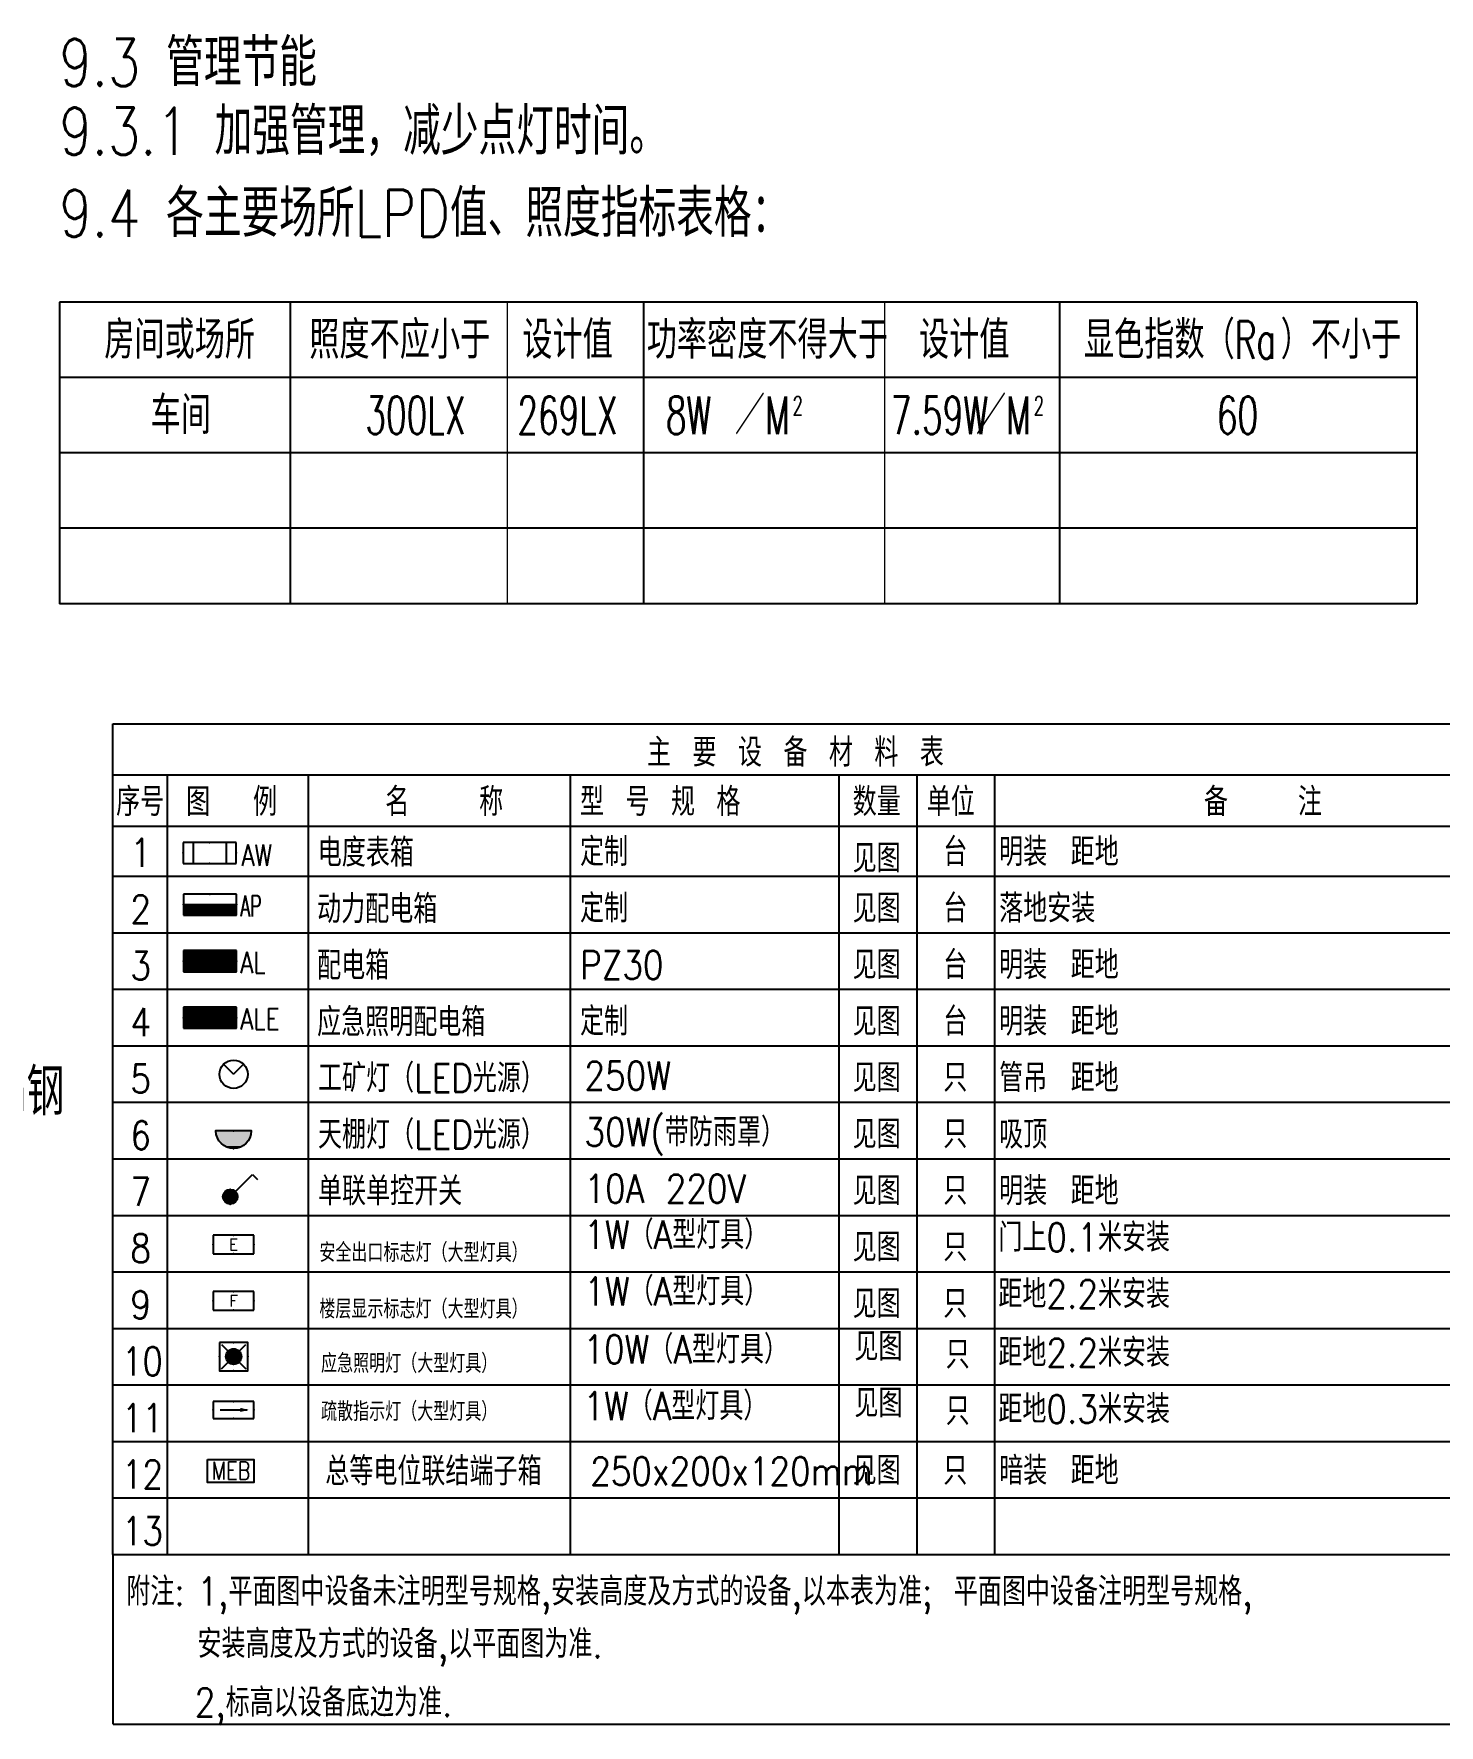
# Model space of a CAD drawing. Extents: x 185245 to 1992634, y -19957 to 755165.
# Drawn here: x 1881374 to 1896283, y 605153 to 623105 of the extents above; entities that cross this region are included whole.
import ezdxf
from ezdxf.enums import TextEntityAlignment as Align

# ---------------------------------------------------------------- set-up
doc = ezdxf.new("R2010")
doc.units = 0
doc.header["$LTSCALE"] = 1000
doc.header["$MEASUREMENT"] = 0
doc.linetypes.add('30', pattern=[0])
for name, color, linetype in [('E_SM', 7, 'Continuous'), ('EQUIP-照明', 3, 'Continuous'), ('EQUIP-箱柜', 3, 'Continuous'), ('TEL_TEXT', 7, 'Continuous'), ('数字', 3, 'Continuous'), ('文字', 6, 'Continuous')]:
    doc.layers.add(name, color=color, linetype=linetype)
doc.layers.add('killer_tk0', color=1, linetype='Continuous', lineweight=13)
doc.styles.add('_TCH_LABEL', font='COMPLEX', dxfattribs={"bigfont": 'GBCBIG'})
doc.styles.add('_TEL_DIM', font='SIMPLEX', dxfattribs={"width": 0.8, "height": 3.5, "bigfont": 'HZTXT'})
doc.styles.add('ACC', font='txt.shx', dxfattribs={"width": 0.9, "bigfont": 'hztxt.shx'})
doc.styles.add('E_SM', font='SIMPLEX', dxfattribs={"width": 0.8, "height": 3.5, "bigfont": 'HZTXT'})
doc.styles.add('ROMANC', font='romanc', dxfattribs={"width": 0.8})
doc.styles.get("Standard").update_dxf_attribs({"font": 'gbenor.shx', "bigfont": 'gbcbig.shx'})

# ---------------------------------------------------------------- blocks, each defined once
blk = doc.blocks.new('*X28')
at = {"color": 0}
for p, q in [((-250, 33), (-83, 200)), ((-250, 68), (-118, 200)), ((-250, 104), (-154, 200)), ((-250, 139), (-189, 200)), ((-250, 174), (-224, 200)), ((-247, 0), (-47, 200)), ((-212, 0), (-12, 200)), ((-177, 0), (23, 200)), ((-141, 0), (59, 200)), ((-106, 0), (94, 200)), ((-71, 0), (129, 200)), ((-35, 0), (165, 200)), ((0, 0), (200, 200)), ((35, 0), (235, 200)), ((71, 0), (250, 179)), ((106, 0), (250, 144)), ((141, 0), (250, 109)), ((177, 0), (250, 73)), ((212, 0), (250, 38)), ((247, 0), (250, 3))]:
    blk.add_line(p, q, dxfattribs=at)
blk = doc.blocks.new('$equip$00001421')
for p, q in [((0.75, 0.6), (-0.75, 0.6)), ((-0.75, 0.6), (-0.75, 0)), ((0.75, 0), (0.75, 0.6)), ((-0.75, 0), (0.75, 0))]:
    blk.add_line(p, q)
at = {"const_width": 0.6}
blk.add_lwpolyline([(-0.75, 0.3), (0.75, 0.3)], dxfattribs=at)
for p in [(0, 0.6), (-0.75, 0.3), (0, 0), (0.75, 0.3)]:
    blk.add_point(p)
at = {"xscale": 0.00300000000061118, "yscale": 0.00300000000061118, "zscale": 0.00300000000061118}
blk.add_blockref('*X28', (0, 0), dxfattribs=at)
at = {"style": '_TCH_LABEL', "flags": 9}
blk.add_attdef('A', (0, 0), '', height=0.00002, dxfattribs=at)
blk = doc.blocks.new('$equip$00001776')
for p, q in [((0.72, 0.66), (-0.72, 0.66)), ((-0.72, 0.66), (-0.72, 0)), ((0.72, 0), (0.72, 0.66)), ((-0.72, 0), (0.72, 0))]:
    blk.add_line(p, q)
for p in [(0, 0.66), (-0.72, 0.33), (0, 0), (0.72, 0.33)]:
    blk.add_point(p)
at = {"color": 7, "style": '_TEL_DIM'}
blk.add_attdef('$TEXT$', text='', height=0.4, dxfattribs=at).set_placement((0, 0.33), align=Align.MIDDLE_CENTER)
at = {"color": 7, "style": '_TEL_DIM', "flags": 1}
blk.add_attdef('A', text='', height=0.00002, dxfattribs=at).set_placement((0, 0), align=Align.MIDDLE_CENTER)
blk = doc.blocks.new('$equip$00001167')
for p, q in [((-0.429, 0.429), (0.429, -0.429)), ((-0.429, -0.429), (0.429, 0.429))]:
    blk.add_line(p, q)
blk.add_lwpolyline([(-0.5, 0.5), (-0.5, -0.5), (0.5, -0.5), (0.5, 0.5)], close=True)
blk.add_circle((0, 0), 0.275)
for p in [(-0.5, 0), (0, 0.5), (0.5, 0), (0, -0.5)]:
    blk.add_point(p)
for points in [[(-0.238, 0.137), (0.238, 0.137), (-0.275, 0), (0.275, 0)], [(-0.238, -0.137), (0.238, -0.137), (-0.275, 0), (0.275, 0)], [(-0.137, 0.238), (0.137, 0.238), (-0.238, 0.137), (0.238, 0.137)], [(0, 0.275), (0, 0.275), (-0.137, 0.238), (0.137, 0.238)], [(-0.137, -0.238), (0.137, -0.238), (-0.238, -0.137), (0.238, -0.137)], [(0, -0.275), (0, -0.275), (-0.137, -0.238), (0.137, -0.238)]]:
    blk.add_solid(points)
at = {"flags": 9}
blk.add_attdef('A', (0, 0), '', height=0.00002, dxfattribs=at)
blk = doc.blocks.new('$equip$00001687')
for p, q in [((0.72, 0.6), (-0.72, 0.6)), ((-0.72, 0.6), (-0.72, 0)), ((0.72, 0), (0.72, 0.6)), ((-0.72, 0), (0.72, 0))]:
    blk.add_line(p, q)
at = {"color": 7}
blk.add_line((-0.48, 0.3), (0.48, 0.3), dxfattribs=at)
for p in [(0, 0.6), (-0.72, 0.3), (0, 0), (0.72, 0.3)]:
    blk.add_point(p)
blk.add_solid([(0.24, 0.228), (0.528, 0.3), (0.24, 0.372)])
at = {"layer": 'TEL_TEXT', "style": '_TEL_DIM', "flags": 1}
blk.add_attdef('A', text='', height=0.00002, dxfattribs=at).set_placement((0, 0), align=Align.MIDDLE_CENTER)
blk = doc.blocks.new('$equip$00001428')
for p, q in [((0.75, 0.6), (-0.75, 0.6)), ((-0.75, 0.6), (-0.75, 0)), ((-0.469, 0.6), (-0.469, 0)), ((0.469, 0.6), (0.469, 0)), ((0.75, 0), (0.75, 0.6)), ((-0.75, 0), (0.75, 0))]:
    blk.add_line(p, q)
for p in [(0, 0.6), (-0.75, 0.3), (0, 0), (0.75, 0.3)]:
    blk.add_point(p)
at = {"style": '_TCH_LABEL', "flags": 9}
blk.add_attdef('A', (0, 0), '', height=0.00002, dxfattribs=at)
blk = doc.blocks.new('*X26')
at = {"color": 0}
for p, q in [((-250, 33), (-183, 100)), ((-250, 68), (-218, 100)), ((-247, 0), (-147, 100)), ((-212, 0), (-112, 100)), ((-177, 0), (-77, 100)), ((-141, 0), (-41, 100)), ((-106, 0), (-6, 100)), ((-71, 0), (29, 100)), ((-35, 0), (65, 100)), ((0, 0), (100, 100)), ((35, 0), (135, 100)), ((71, 0), (171, 100)), ((106, 0), (206, 100)), ((141, 0), (241, 100)), ((177, 0), (250, 73)), ((212, 0), (250, 38)), ((247, 0), (250, 3))]:
    blk.add_line(p, q, dxfattribs=at)
blk = doc.blocks.new('$equip$00001414')
for p, q in [((0.75, 0.6), (-0.75, 0.6)), ((-0.75, 0.6), (-0.75, 0)), ((0.75, 0), (0.75, 0.6)), ((-0.75, 0.3), (0.75, 0.3)), ((-0.75, 0), (0.75, 0))]:
    blk.add_line(p, q)
at = {"const_width": 0.3}
blk.add_lwpolyline([(-0.75, 0.15), (0.75, 0.15)], dxfattribs=at)
for p in [(0, 0.6), (-0.75, 0.3), (0, 0), (0.75, 0.3)]:
    blk.add_point(p)
at = {"xscale": 0.00300000000061118, "yscale": 0.00300000000061118, "zscale": 0.00300000000061118}
blk.add_blockref('*X26', (0, 0), dxfattribs=at)
at = {"style": '_TCH_LABEL', "flags": 9}
blk.add_attdef('A', (0, 0), '', height=0.00002, dxfattribs=at)
blk = doc.blocks.new('$equip$00001176')
for q in [(-0.354, -0.354), (0.354, -0.354)]:
    blk.add_line((0, 0), q)
blk.add_circle((0, 0), 0.5)
at = {"style": '_TCH_LABEL', "flags": 9}
blk.add_attdef('A', (0, 0), '', height=0.00002, dxfattribs=at)
blk = doc.blocks.new('$equip$00001168')
blk.add_line((-0.5, 0), (0.5, 0))
blk.add_arc((0, 0), 0.5, 180, 0)
for p in [(-0.5, 0), (0, 0), (0.5, 0), (0, -0.5)]:
    blk.add_point(p)
for points in [[(0.433, -0.25), (-0.433, -0.25), (0.5, 0), (-0.5, 0)], [(0.25, -0.433), (-0.25, -0.433), (0.433, -0.25), (-0.433, -0.25)], [(0, -0.5), (0, -0.5), (0.25, -0.433), (-0.25, -0.433)]]:
    blk.add_solid(points)
at = {"flags": 9}
blk.add_attdef('A', (0, 0), '', height=0.00002, dxfattribs=at)
blk = doc.blocks.new('$equip$00001962')
for p, q in [((0.147, 0.356), (0.625, 0.833)), ((0.625, 0.833), (0.766, 0.692))]:
    blk.add_line(p, q)
blk.add_circle((0, 0.208), 0.208)
for p in [(-0.208, 0.208), (0, 0.417), (0, 0), (0.208, 0.208)]:
    blk.add_point(p)
for points in [[(-0.18, 0.313), (0.18, 0.313), (-0.208, 0.208), (0.208, 0.208)], [(-0.18, 0.104), (0.18, 0.104), (-0.208, 0.208), (0.208, 0.208)], [(-0.104, 0.389), (0.104, 0.389), (-0.18, 0.313), (0.18, 0.313)], [(-0.104, 0.028), (0.104, 0.028), (-0.18, 0.104), (0.18, 0.104)], [(0, 0.417), (0, 0.417), (-0.104, 0.389), (0.104, 0.389)], [(0, 0), (0, 0), (-0.104, 0.028), (0.104, 0.028)]]:
    blk.add_solid(points)
at = {"layer": 'TEL_TEXT', "style": '_TEL_DIM', "flags": 1}
blk.add_attdef('A', text='', height=0.00002, dxfattribs=at).set_placement((0, 0), align=Align.MIDDLE_CENTER)

msp = doc.modelspace()

# ---------------------------------------------------------------- linework, layer by layer
at = {"layer": 'E_SM'}
for p, q in [((1896046.8, 620256.9, 202.1), (1881646, 620256.9, 202.1)), ((1881646, 620256.9, 202.1), (1881646, 617056.9, 202.1)), ((1884091.9, 620256.9, 202.1), (1884091.9, 617056.9, 202.1)), ((1887841.9, 620256.9, 202.1), (1887841.9, 617056.9, 202.1)), ((1892256, 620256.9, 202.1), (1892256, 617056.9, 202.1)), ((1896046.8, 620256.9, 202.1), (1896046.8, 617056.9, 202.1)), ((1896046.8, 619456.9, 202.1), (1881646, 619456.9, 202.1)), ((1896046.8, 618656.9, 202.1), (1881646, 618656.9, 202.1)), ((1896046.8, 617856.9, 202.1), (1881646, 617856.9, 202.1)), ((1896046.8, 617056.9, 202.1), (1881646, 617056.9, 202.1))]:
    msp.add_line(p, q, dxfattribs=at)
at = {"layer": 'EQUIP-照明'}
msp.add_lwpolyline([(1883215, 607973.1), (1883708, 607973.1), (1883708, 607727.4), (1883215, 607727.4)], close=True, dxfattribs=at)
at = {"layer": 'killer_tk0', "color": 0, "linetype": '30', "ltscale": 0.02}
for p, q in [((1886396.8, 620256.9, 202.1), (1886396.8, 617056.9, 202.1)), ((1890398.3, 620256.9, 202.1), (1890398.3, 617056.9, 202.1))]:
    msp.add_line(p, q, dxfattribs=at)
at = {"layer": '文字'}
for p, q in [((1882211.2, 606964.4), (1882211.2, 615783)), ((1882211.2, 615783), (1897717.8, 615783)), ((1882211.2, 615239.4), (1897717.8, 615239.4)), ((1882788, 615239.4), (1882788, 606964.4)), ((1884283.1, 615239.4), (1884283.1, 606964.4)), ((1887065, 615239.4), (1887065, 606964.4)), ((1889915, 615239.4), (1889915, 606964.4)), ((1890740, 615239.4), (1890740, 606964.4)), ((1891565, 615239.4), (1891565, 606964.4)), ((1882211.2, 614695.7), (1897717.8, 614695.7)), ((1882211.2, 614164.4), (1897717.8, 614164.4)), ((1882211.2, 613564.4), (1897717.8, 613564.4)), ((1882211.2, 612964.4), (1897717.8, 612964.4)), ((1882211.2, 612364.4), (1897717.8, 612364.4)), ((1882211.2, 611764.4), (1897717.8, 611764.4)), ((1882211.2, 611164.4), (1897717.8, 611164.4)), ((1882211.2, 610564.4), (1897717.8, 610564.4)), ((1882211.2, 609964.4), (1897717.8, 609964.4)), ((1882211.2, 609364.4), (1897717.8, 609364.4)), ((1882211.2, 608764.4), (1897717.8, 608764.4)), ((1882211.2, 608164.4), (1897717.8, 608164.4)), ((1882211.2, 607564.4), (1897717.8, 607564.4)), ((1882211.2, 606964.4), (1882211.2, 605164.4)), ((1882216.5, 606964.4), (1897717.8, 606964.4)), ((1882216.5, 605164.4), (1897717.8, 605164.4))]:
    msp.add_line(p, q, dxfattribs=at)

# ---------------------------------------------------------------- block references
at = {"layer": 'EQUIP-照明'}
for name, p, xscale, yscale, zscale in [('$equip$00001421', (1883241.6, 613149.7), 375, 375, 375), ('$equip$00001421', (1883241.6, 612549.7), 375, 375, 375), ('$equip$00001168', (1883493.9, 611461.6, -498.9), -375, 375, 375), ('$equip$00001962', (1883458.3, 610684), 375, 375, 375), ('$equip$00001167', (1883493.8, 609065.2), 300, 300, 300), ('$equip$00001687', (1883493.8, 608409.2), 300, 300, 300)]:
    msp.add_blockref(name, p, dxfattribs=dict(at, xscale=xscale, yscale=yscale, zscale=zscale))
at = {"layer": 'EQUIP-照明', "xscale": 300, "yscale": 300, "zscale": 300, "rotation": 180}
msp.add_blockref('$equip$00001176', (1883493.9, 612061.6, -498.9), dxfattribs=at)
at = {"layer": 'EQUIP-照明', "xscale": 300, "yscale": 300, "zscale": 300}
for p, values in [((1883493.9, 610157.5), {'$TEXT$': 'E'}), ((1883493.9, 609557.5), {'$TEXT$': 'F'})]:
    msp.add_blockref('$equip$00001776', p, dxfattribs=at).add_auto_attribs(values)
at = {"layer": 'EQUIP-箱柜', "xscale": 375, "yscale": 375, "zscale": 375}
for name, p in [('$equip$00001428', (1883238.8, 614298)), ('$equip$00001414', (1883241.6, 613749.7, -498.9))]:
    msp.add_blockref(name, p, dxfattribs=at)

# ---------------------------------------------------------------- texts
at = {"layer": 'E_SM', "style": 'E_SM', "width": 0.8}
for s, p in [('9.3 管理节能', (1881646, 622551, 202.1)), ('9.3.1 加强管理，减少点灯时间。', (1881646, 621821.9, 202.1)), ('9.4 各主要场所LPD值、照度指标表格：', (1881646, 620951, 202.1)), ('统接地形式，并进行总等电位联结。在各总电源进户处旁柱子处预留-40×4镀锌扁钢', (1866246.6, 611624.8, 202.1))]:
    msp.add_text(s, height=500, dxfattribs=at).set_placement(p)
at = {"layer": 'EQUIP-照明', "style": '_TEL_DIM', "width": 0.8}
msp.add_text('MEB', height=187.5, dxfattribs=at).set_placement((1883260.2, 607759.8))
at = {"layer": 'TEL_TEXT', "style": '_TEL_DIM'}
for s, height, width, p in [('房间或场所', 400, 0.8, (1882121.4, 619656.9, 202.1)), ('照度不应小于', 400, 0.8, (1884296.7, 619656.9, 202.1)), ('设计值', 400, 0.8, (1886556.2, 619656.9, 202.1)), ('功率密度不得大于', 400, 0.8, (1887876.3, 619656.9, 202.1)), ('设计值', 400, 0.8, (1890764.3, 619656.9, 202.1)), ('显色指数（', 400, 0.8, (1892514, 619656.9, 202.1)), ('）不小于', 400, 0.8, (1894601.6, 619656.9, 202.1)), ('Ra', 400, 0.64, (1894114, 619656.9, 202.1)), ('车间', 400, 0.8, (1882613.6, 618856.9, 202.1)), ('300LX', 400, 0.64, (1884891.3, 618856.9, 202.1)), ('269LX', 400, 0.64, (1886503.6, 618856.9, 202.1)), ('8W', 400, 0.64, (1888079.5, 618856.9, 202.1)), ('／', 400, 0.8, (1888810.9, 618856.9, 202.1)), ('M', 400, 0.64, (1889130.9, 618856.9, 202.1)), ('2', 200, 0.64, (1889423.5, 619056.9, 202.1)), ('7.59W', 400, 0.64, (1890466.3, 618856.9, 202.1)), ('／', 400, 0.8, (1891368.4, 618856.9, 202.1)), ('M', 400, 0.64, (1891688.4, 618856.9, 202.1)), ('2', 200, 0.64, (1891981, 619056.9, 202.1)), ('60', 400, 0.64, (1893923.8, 618856.9, 202.1))]:
    msp.add_text(s, height=height, dxfattribs=dict(at, width=width)).set_placement(p)
at = {"layer": '数字', "linetype": 'ByBlock'}
for s, style, width, p in [('AW', '_TEL_DIM', 0.8, (1883575.5, 614274.4)), ('AP', 'ROMANC', 0.6, (1883563.7, 613735.9, -498.9)), ('AL', '_TEL_DIM', 0.8, (1883563.7, 613135.9)), ('ALE', '_TEL_DIM', 0.8, (1883563.7, 612535.9))]:
    msp.add_text(s, height=225, dxfattribs=dict(at, style=style, width=width)).set_placement(p)
at = {"layer": '文字', "style": 'ACC', "width": 0.85}
for s, height, p in [('主 要 设 备 材 料 表', 300, (1887879.6, 615327.6)), ('序号', 300, (1882247.4, 614803.9)), ('图  例', 300, (1882990, 614803.9)), ('名   称', 300, (1885102.5, 614803.9)), ('型 号 规 格 ', 300, (1887168.6, 614803.9)), ('数量', 300, (1890061.1, 614803.9)), ('单位', 300, (1890847.7, 614803.9)), ('备   注', 300, (1893788.1, 614803.9)), ('1  ', 300, (1882399.4, 614264.6)), ('电度表箱', 300, (1884386.1, 614264.9)), ('定制', 300, (1887168.6, 614272.5)), ('见图', 300, (1890061.1, 614203.9)), ('台', 300, (1891022.3, 614272.5)), ('明装', 300, (1891615.1, 614272.5)), ('距地', 300, (1892373.8, 614272.5)), ('动力配电箱', 300, (1884379.5, 613665.7, -498.9)), ('定制', 300, (1887168.6, 613672.5, -498.9)), ('见图', 300, (1890061.1, 613672.5, -498.9)), ('台', 300, (1891022.3, 613672.5, -498.9)), ('落地安装', 300, (1891615.1, 613672.5, -498.9)), ('2  ', 300, (1882399.4, 613664.6)), ('3  ', 300, (1882399.4, 613064.6)), ('配电箱', 300, (1884379.5, 613065.7)), ('PZ30', 300, (1887168.6, 613072.5)), ('见图', 300, (1890061.1, 613072.5)), ('台', 300, (1891022.3, 613072.5)), ('明装', 300, (1891615.1, 613072.5)), ('距地', 300, (1892373.8, 613072.5)), ('4  ', 300, (1882399.4, 612464.6)), ('应急照明配电箱', 300, (1884379.5, 612465.7)), ('定制', 300, (1887168.6, 612472.5)), ('见图', 300, (1890061.1, 612472.5)), ('台', 300, (1891022.3, 612472.5)), ('明装', 300, (1891615.1, 612472.5)), ('距地', 300, (1892373.8, 612472.5)), ('工矿灯（LED光源）', 300, (1884388.5, 611871.5, -498.9)), ('250W', 300, (1887215.8, 611898.1, -498.9)), ('见图', 300, (1890061.1, 611874.9, -498.9)), ('只', 300, (1891022.3, 611877.3, -498.9)), ('管吊', 300, (1891615.1, 611872.5, -498.9)), ('距地', 300, (1892373.8, 611872.5, -498.9)), ('5', 300, (1882399.4, 611864.6)), ('30W(带防雨罩）', 300, (1887215.8, 611298.1, -498.9)), ('6', 300, (1882399.4, 611264.6)), ('天棚灯（LED光源）', 300, (1884388.5, 611271.5, -498.9)), ('见图', 300, (1890061.1, 611274.9, -498.9)), ('只', 300, (1891022.3, 611277.3, -498.9)), ('吸顶', 300, (1891615.1, 611272.5, -498.9)), ('7', 300, (1882399.4, 610664.6)), ('单联单控开关', 300, (1884388.5, 610671.5, -498.9)), ('10A 220V', 300, (1887215.8, 610698.1, -498.9)), ('见图', 300, (1890061.1, 610674.9, -498.9)), ('只', 300, (1891022.3, 610677.3, -498.9)), ('明装', 300, (1891615.1, 610672.5)), ('距地', 300, (1892373.8, 610672.5)), ('1W（A型灯具）', 300, (1887213.3, 610208.4)), ('见图', 300, (1890061.1, 610074.9, -498.9)), ('门上0.1米安装', 300, (1891606.4, 610179.9)), ('8', 300, (1882399.4, 610064.6)), ('安全出口标志灯（大型灯具）', 200, (1884403.2, 610069.4)), ('只', 300, (1891022.3, 610077.3, -498.9)), ('1W（A型灯具）', 300, (1887213.3, 609608.4)), ('距地2.2米安装', 300, (1891606.4, 609579.9)), ('9', 300, (1882399.4, 609464.6)), ('楼层显示标志灯（大型灯具）', 200, (1884403.2, 609469.4)), ('见图', 300, (1890061.1, 609474.9, -498.9)), ('只', 300, (1891022.3, 609477.3, -498.9)), ('10W（A型灯具）', 300, (1887204, 608991.6)), ('见图', 300, (1890079.6, 609021.4)), ('10', 300, (1882307.8, 608864.6)), ('只', 300, (1891048.2, 608937.8)), ('距地2.2米安装', 300, (1891606.4, 608957.5)), ('应急照明灯（大型灯具）', 200, (1884421.2, 608892.8)), ('疏散指示灯（大型灯具）', 200, (1884421.2, 608382.2)), ('1W（A型灯具）', 300, (1887204, 608391.6)), ('见图', 300, (1890079.6, 608421.4)), ('只', 300, (1891048.2, 608337.8)), ('距地0.3米安装', 300, (1891606.4, 608357.5)), ('11', 300, (1882307.8, 608264.6)), ('12', 300, (1882307.8, 607664.6)), ('总等电位联结端子箱', 300, (1884465.9, 607698)), ('250x200x120mm', 300, (1887277, 607699.3)), ('见图', 300, (1890061.1, 607704.4)), ('只', 300, (1891022.3, 607704.4)), ('暗装', 300, (1891615.1, 607704.4)), ('距地', 300, (1892373.8, 607704.4)), ('13', 300, (1882307.8, 607064.6)), ('附注:', 300, (1882355.7, 606422.3)), ('1,平面图中设备未注明型号规格,安装高度及方式的设备,以本表为准; 平面图中设备注明型号规格,', 300, (1883110.2, 606422.3)), ('安装高度及方式的设备,以平面图为准. ', 300, (1883110.2, 605866.2)), ('2,标高以设备底边为准.', 300, (1883081.7, 605244.4))]:
    msp.add_text(s, height=height, dxfattribs=at).set_placement(p)

doc.saveas('drawing.dxf')
